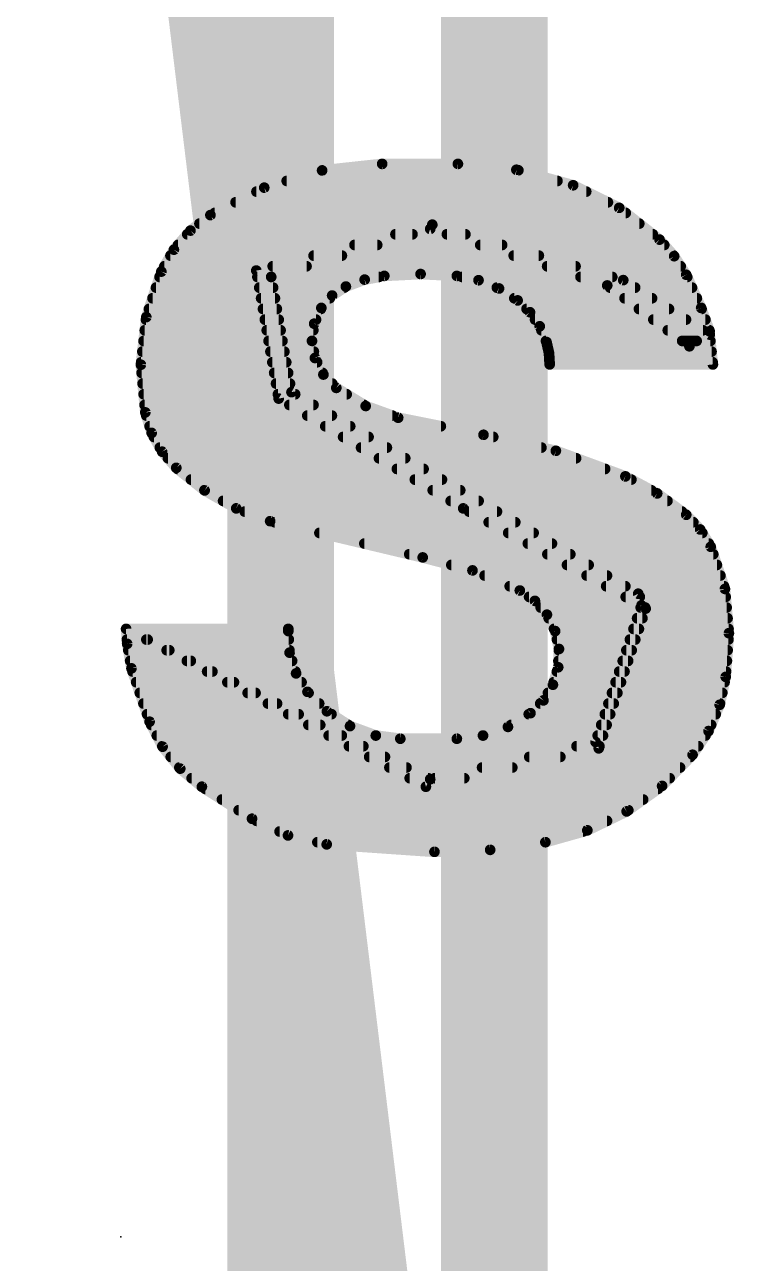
# Model space of a CAD drawing. Extents: x -3.5 to 25.7, y -2.5 to 53.5.
# Drawn here: x 5.105 to 6.794, y 25.21 to 28.16 of the extents above; entities that cross this region are included whole.
import ezdxf

# ---------------------------------------------------------------- set-up
doc = ezdxf.new("R2010")
doc.units = 0
for name, color, linetype in [('1', 12, 'CONTINUOUS'), ('21', 41, 'CONTINUOUS'), ('22', 40, 'CONTINUOUS'), ('23', 53, 'CONTINUOUS')]:
    doc.layers.add(name, color=color, linetype=linetype)

msp = doc.modelspace()

# ---------------------------------------------------------------- linework, layer by layer
at = {"layer": '1', "const_width": 0.254}
for points in [[(5.715, 6.985), (5.715, 35.56)], [(6.223, 17.907), (6.223, 35.306)]]:
    msp.add_lwpolyline(points, dxfattribs=at)
at = {"layer": '21', "const_width": 0.0254}
for points in [[(5.8133, 27.8127), (5.6755, 27.7716)], [(5.9563, 27.8282), (5.8133, 27.8127)], [(5.8159, 27.813), (6.2806, 27.813)], [(6.1366, 27.8282), (5.9563, 27.8282)], [(6.2759, 27.8143), (6.1366, 27.8282)], [(6.411, 27.7774), (6.2759, 27.8143)], [(5.729, 27.7876), (6.3736, 27.7876)], [(6.5207, 27.7236), (6.411, 27.7774)], [(5.6755, 27.7716), (5.5474, 27.7063)], [(5.657, 27.7622), (6.442, 27.7622)], [(5.6072, 27.7368), (6.4938, 27.7368)], [(6.6167, 27.6479), (6.5207, 27.7236)], [(5.5474, 27.7063), (5.4999, 27.6694)], [(5.5213, 27.686), (6.5684, 27.686)], [(5.5574, 27.7114), (6.5362, 27.7114)], [(6.0757, 27.6835), (5.6566, 27.5742)], [(6.5303, 27.5514), (6.0757, 27.6835)], [(5.4999, 27.6694), (5.4604, 27.6239)], [(5.4922, 27.6606), (6.0285, 27.6606)], [(5.6921, 27.559), (6.0706, 27.6733)], [(5.9879, 27.6606), (6.1545, 27.6606)], [(6.0706, 27.6733), (6.4922, 27.5387)], [(6.1104, 27.6606), (6.6006, 27.6606)], [(5.4702, 27.6352), (5.9444, 27.6352)], [(5.8905, 27.6352), (6.2419, 27.6352)], [(6.1899, 27.6352), (6.6279, 27.6352)], [(6.6516, 27.6084), (6.6167, 27.6479)], [(5.4604, 27.6239), (5.4305, 27.5717)], [(5.4523, 27.6098), (5.8603, 27.6098)], [(5.7931, 27.6098), (6.3293, 27.6098)], [(6.2695, 27.6098), (6.6503, 27.6098)], [(6.6802, 27.5641), (6.6516, 27.6084)], [(5.4305, 27.5717), (5.3947, 27.4634)], [(5.4378, 27.5844), (5.7762, 27.5844)], [(5.6566, 27.5742), (5.7099, 27.2694)], [(5.6957, 27.5844), (6.4167, 27.5844)], [(5.9614, 27.5615), (6.0478, 27.566)], [(6.0478, 27.566), (6.1341, 27.5615)], [(6.3491, 27.5844), (6.6671, 27.5844)], [(5.4263, 27.559), (5.6921, 27.559)], [(5.6593, 27.559), (5.9482, 27.559)], [(5.7404, 27.2847), (5.6921, 27.559)], [(5.8372, 27.5148), (5.8699, 27.5361)], [(5.8699, 27.5361), (5.9146, 27.5526)], [(5.9146, 27.5526), (5.9614, 27.5615)], [(6.1341, 27.5615), (6.1857, 27.5512)], [(6.1466, 27.559), (6.5041, 27.559)], [(6.1857, 27.5512), (6.2346, 27.5315)], [(6.4286, 27.559), (6.6825, 27.559)], [(6.4922, 27.5387), (6.6878, 27.3939)], [(6.7361, 27.4218), (6.5303, 27.5514)], [(6.7158, 27.4853), (6.6802, 27.5641)], [(5.4095, 27.5082), (5.701, 27.5082)], [(5.4179, 27.5336), (5.6966, 27.5336)], [(5.6637, 27.5336), (5.8661, 27.5336)], [(5.6681, 27.5082), (5.8314, 27.5082)], [(5.8115, 27.4853), (5.8372, 27.5148)], [(6.2294, 27.5336), (6.5586, 27.5336)], [(6.2346, 27.5315), (6.2789, 27.5031)], [(6.2709, 27.5082), (6.5989, 27.5082)], [(6.4991, 27.5336), (6.694, 27.5336)], [(6.5334, 27.5082), (6.7055, 27.5082)], [(5.4011, 27.4828), (5.7055, 27.4828)], [(5.6726, 27.4828), (5.8104, 27.4828)], [(5.7944, 27.4477), (5.8115, 27.4853)], [(6.2789, 27.5031), (6.3083, 27.4749)], [(6.3001, 27.4828), (6.6392, 27.4828)], [(6.5677, 27.4828), (6.7167, 27.4828)], [(6.7361, 27.4295), (6.7158, 27.4853)], [(5.3947, 27.4634), (5.3818, 27.35)], [(5.394, 27.4574), (5.71, 27.4574)], [(5.677, 27.4574), (5.7988, 27.4574)], [(5.7892, 27.4067), (5.7944, 27.4477)], [(6.3083, 27.4749), (6.3315, 27.4415)], [(6.3204, 27.4574), (6.6796, 27.4574)], [(6.602, 27.4574), (6.726, 27.4574)], [(5.3911, 27.432), (5.7145, 27.432)], [(5.6815, 27.432), (5.7924, 27.432)], [(6.3315, 27.4415), (6.3475, 27.4041)], [(6.3355, 27.432), (6.7199, 27.432)], [(6.6363, 27.432), (6.7352, 27.432)], [(6.6878, 27.3939), (6.7361, 27.4295)], [(6.7437, 27.3507), (6.7361, 27.4218)], [(5.3883, 27.4066), (5.7189, 27.4066)], [(5.6859, 27.4066), (5.7892, 27.4066)], [(5.7963, 27.366), (5.7892, 27.4067)], [(6.3464, 27.4066), (6.7377, 27.4066)], [(6.3475, 27.4041), (6.3535, 27.3777)], [(6.6706, 27.4066), (6.705, 27.4066)], [(5.3854, 27.3812), (5.7234, 27.3812)], [(5.6903, 27.3812), (5.7936, 27.3812)], [(5.8164, 27.3266), (5.7963, 27.366)], [(6.3527, 27.3812), (6.7404, 27.3812)], [(6.3535, 27.3777), (6.3551, 27.3507)], [(5.3818, 27.35), (5.3924, 27.2364)], [(5.3825, 27.3558), (5.7279, 27.3558)], [(5.3836, 27.3304), (5.7324, 27.3304)], [(5.6948, 27.3558), (5.8015, 27.3558)], [(5.6992, 27.3304), (5.8145, 27.3304)], [(6.3548, 27.3558), (6.7432, 27.3558)], [(6.3551, 27.3507), (6.7437, 27.3507)], [(5.386, 27.305), (5.7368, 27.305)], [(5.7037, 27.305), (5.8373, 27.305)], [(5.8471, 27.2948), (5.8164, 27.3266)], [(5.3884, 27.2796), (5.7492, 27.2796)], [(5.7081, 27.2796), (5.8718, 27.2796)], [(6.5659, 26.8046), (5.7404, 27.2847)], [(5.9171, 27.2517), (5.8471, 27.2948)], [(5.3907, 27.2542), (5.7928, 27.2542)], [(5.7099, 27.2694), (6.1493, 27.0078)], [(5.7354, 27.2542), (5.913, 27.2542)], [(5.9944, 27.2237), (5.9171, 27.2517)], [(5.3924, 27.2364), (5.4075, 27.1875)], [(5.3948, 27.2288), (5.8365, 27.2288)], [(5.7781, 27.2288), (5.9803, 27.2288)], [(6.1976, 27.1831), (5.9944, 27.2237)], [(5.4026, 27.2034), (5.8802, 27.2034)], [(5.4075, 27.1875), (5.4325, 27.1428)], [(5.8208, 27.2034), (6.096, 27.2034)], [(6.3699, 27.145), (6.1976, 27.1831)], [(5.4128, 27.178), (5.9239, 27.178)], [(5.427, 27.1526), (5.9675, 27.1526)], [(5.8634, 27.178), (6.2207, 27.178)], [(5.9061, 27.1526), (6.3354, 27.1526)], [(5.4325, 27.1428), (5.4661, 27.1043)], [(5.4461, 27.1272), (6.0112, 27.1272)], [(5.9487, 27.1272), (6.4181, 27.1272)], [(6.5354, 27.084), (6.3699, 27.145)], [(5.4661, 27.1043), (5.5337, 27.0505)], [(5.4692, 27.1018), (6.0549, 27.1018)], [(5.9914, 27.1018), (6.4871, 27.1018)], [(5.5012, 27.0764), (6.0986, 27.0764)], [(6.0341, 27.0764), (6.5496, 27.0764)], [(6.6111, 27.0435), (6.5354, 27.084)], [(5.5331, 27.051), (6.1422, 27.051)], [(5.5337, 27.0505), (5.6088, 27.0079)], [(6.0767, 27.051), (6.597, 27.051)], [(6.6802, 26.9926), (6.6111, 27.0435)], [(5.5776, 27.0256), (6.1859, 27.0256)], [(5.6088, 27.0079), (5.6896, 26.9773)], [(6.1194, 27.0256), (6.6354, 27.0256)], [(6.1493, 27.0078), (6.5735, 26.7767)], [(5.6291, 27.0002), (6.2296, 27.0002)], [(5.6896, 26.9773), (6.0528, 26.891)], [(6.1633, 27.0002), (6.6699, 27.0002)], [(6.7134, 26.9576), (6.6802, 26.9926)], [(5.7001, 26.9748), (6.2733, 26.9748)], [(5.807, 26.9494), (6.3169, 26.9494)], [(6.2099, 26.9748), (6.6971, 26.9748)], [(6.2565, 26.9494), (6.7184, 26.9494)], [(6.7386, 26.9164), (6.7134, 26.9576)], [(5.9139, 26.924), (6.3606, 26.924)], [(6.3031, 26.924), (6.734, 26.924)], [(6.0208, 26.8986), (6.4043, 26.8986)], [(6.0528, 26.891), (6.1713, 26.8601)], [(6.3497, 26.8986), (6.7446, 26.8986)], [(6.7724, 26.8161), (6.7386, 26.9164)], [(6.121, 26.8732), (6.4479, 26.8732)], [(6.1713, 26.8601), (6.284, 26.8122)], [(6.3964, 26.8732), (6.7531, 26.8732)], [(6.2002, 26.8478), (6.4916, 26.8478)], [(6.443, 26.8478), (6.7617, 26.8478)], [(6.26, 26.8224), (6.5353, 26.8224)], [(6.284, 26.8122), (6.32, 26.7875)], [(6.4896, 26.8224), (6.7702, 26.8224)], [(6.5837, 26.7691), (6.5659, 26.8046)], [(6.7818, 26.7106), (6.7724, 26.8161)], [(6.3062, 26.797), (6.5697, 26.797)], [(6.32, 26.7875), (6.3486, 26.7546)], [(6.3338, 26.7716), (6.5824, 26.7716)], [(6.5735, 26.7767), (6.4643, 26.4516)], [(6.4719, 26.4363), (6.5837, 26.7691)], [(6.5362, 26.797), (6.7741, 26.797)], [(6.5718, 26.7716), (6.7764, 26.7716)], [(6.3486, 26.7546), (6.3681, 26.7156)], [(6.3528, 26.7462), (6.576, 26.7462)], [(6.5633, 26.7462), (6.7786, 26.7462)], [(5.3467, 26.7208), (5.3492, 26.6852)], [(6.0706, 26.3627), (5.3467, 26.7208)], [(5.7328, 26.7208), (5.3467, 26.7208)], [(5.3467, 26.7208), (6.0604, 26.3449)], [(5.7328, 26.7157), (5.7328, 26.7208)], [(5.7358, 26.6641), (5.7328, 26.7157)], [(6.3655, 26.7208), (6.5675, 26.7208)], [(6.3681, 26.7156), (6.3772, 26.673)], [(6.5547, 26.7208), (6.7809, 26.7208)], [(6.7742, 26.6065), (6.7818, 26.7106)], [(5.3485, 26.6954), (5.398, 26.6954)], [(5.3492, 26.6852), (5.3594, 26.6268)], [(5.3949, 26.6954), (5.734, 26.6954)], [(6.3725, 26.6954), (6.5589, 26.6954)], [(6.5462, 26.6954), (6.7807, 26.6954)], [(5.3519, 26.67), (5.4494, 26.67)], [(5.4432, 26.67), (5.7355, 26.67)], [(5.7514, 26.6149), (5.7358, 26.6641)], [(6.3772, 26.673), (6.3754, 26.6294)], [(6.3771, 26.67), (6.5504, 26.67)], [(6.5377, 26.67), (6.7788, 26.67)], [(5.3563, 26.6446), (5.5007, 26.6446)], [(5.3594, 26.6268), (5.4026, 26.4998)], [(5.4914, 26.6446), (5.742, 26.6446)], [(6.3754, 26.6294), (6.3628, 26.5878)], [(6.376, 26.6446), (6.5419, 26.6446)], [(6.5291, 26.6446), (6.777, 26.6446)], [(5.362, 26.6192), (5.5521, 26.6192)], [(5.3706, 26.5938), (5.6034, 26.5938)], [(5.5396, 26.6192), (5.75, 26.6192)], [(5.5878, 26.5938), (5.7644, 26.5938)], [(5.7785, 26.5709), (5.7514, 26.6149)], [(6.3646, 26.5938), (6.5248, 26.5938)], [(6.3723, 26.6192), (6.5333, 26.6192)], [(6.5121, 26.5938), (6.7715, 26.5938)], [(6.5206, 26.6192), (6.7751, 26.6192)], [(6.7599, 26.5401), (6.7742, 26.6065)], [(5.3793, 26.5684), (5.6548, 26.5684)], [(5.6361, 26.5684), (5.781, 26.5684)], [(5.8247, 26.5246), (5.7785, 26.5709)], [(6.3628, 26.5878), (6.3403, 26.5506)], [(6.3511, 26.5684), (6.5163, 26.5684)], [(6.5035, 26.5684), (6.766, 26.5684)], [(5.3879, 26.543), (5.7061, 26.543)], [(5.6843, 26.543), (5.8064, 26.543)], [(6.3403, 26.5506), (6.3094, 26.5201)], [(6.3326, 26.543), (6.5077, 26.543)], [(6.495, 26.543), (6.7605, 26.543)], [(6.7333, 26.4775), (6.7599, 26.5401)], [(5.3965, 26.5176), (5.7575, 26.5176)], [(5.7325, 26.5176), (5.8357, 26.5176)], [(5.8798, 26.4894), (5.8247, 26.5246)], [(6.3094, 26.5201), (6.2558, 26.4874)], [(6.3053, 26.5176), (6.4992, 26.5176)], [(6.4865, 26.5176), (6.7504, 26.5176)], [(5.4026, 26.4998), (5.4335, 26.4403)], [(5.4065, 26.4922), (5.8088, 26.4922)], [(5.7807, 26.4922), (5.8754, 26.4922)], [(5.9411, 26.4668), (5.8798, 26.4894)], [(6.2558, 26.4874), (6.1964, 26.4668)], [(6.2636, 26.4922), (6.4907, 26.4922)], [(6.4779, 26.4922), (6.7396, 26.4922)], [(6.6954, 26.4211), (6.7333, 26.4775)], [(5.4197, 26.4668), (5.8602, 26.4668)], [(5.829, 26.4668), (5.9411, 26.4668)], [(5.9995, 26.4592), (5.9411, 26.4668)], [(6.1341, 26.4592), (5.9995, 26.4592)], [(6.4643, 26.4516), (6.0706, 26.3627)], [(6.1964, 26.4668), (6.1341, 26.4592)], [(6.1963, 26.4668), (6.4821, 26.4668)], [(6.4694, 26.4668), (6.7261, 26.4668)], [(5.4329, 26.4414), (5.9115, 26.4414)], [(5.4335, 26.4403), (5.4755, 26.3879)], [(5.453, 26.416), (5.9629, 26.416)], [(5.8772, 26.4414), (6.4736, 26.4414)], [(5.9254, 26.416), (6.3805, 26.416)], [(6.0604, 26.3449), (6.4719, 26.4363)], [(6.3066, 26.416), (6.6904, 26.416)], [(6.4191, 26.4414), (6.709, 26.4414)], [(6.6228, 26.3468), (6.6954, 26.4211)], [(5.4734, 26.3906), (6.0142, 26.3906)], [(5.4755, 26.3879), (5.527, 26.3449)], [(5.9736, 26.3906), (6.2662, 26.3906)], [(6.1942, 26.3906), (6.6656, 26.3906)], [(5.5027, 26.3652), (6.0655, 26.3652)], [(6.0219, 26.3652), (6.1518, 26.3652)], [(6.0817, 26.3652), (6.6408, 26.3652)], [(5.527, 26.3449), (5.6464, 26.2687)], [(5.535, 26.3398), (6.6131, 26.3398)], [(6.5384, 26.2862), (6.6228, 26.3468)], [(5.5748, 26.3144), (6.5777, 26.3144)], [(5.6146, 26.289), (6.5424, 26.289)], [(5.6464, 26.2687), (5.7321, 26.2289)], [(6.4449, 26.241), (6.5384, 26.2862)], [(5.6574, 26.2636), (6.4916, 26.2636)], [(5.7121, 26.2382), (6.4348, 26.2382)], [(6.3449, 26.2128), (6.4449, 26.241)], [(5.7321, 26.2289), (5.8242, 26.2077)], [(5.8021, 26.2128), (6.3449, 26.2128)], [(6.2134, 26.1946), (6.3449, 26.2128)], [(5.8242, 26.2077), (6.0808, 26.1899)], [(6.0808, 26.1899), (6.2134, 26.1946)]]:
    msp.add_lwpolyline(points, dxfattribs=at)
at = {"layer": '21', "const_width": 0.0127}
for points in [[(5.8126, 27.819, 1), (5.814, 27.8064)], [(5.8159, 27.8194, 1), (5.8159, 27.8067)], [(5.8151, 27.8066, 1), (5.8115, 27.8188)], [(5.9563, 27.8346, 1), (5.9563, 27.8219)], [(5.957, 27.8219, 1), (5.9556, 27.8345)], [(6.1372, 27.8345, 1), (6.136, 27.8219)], [(6.1366, 27.8219, 1), (6.1366, 27.8346)], [(6.2776, 27.8204, 1), (6.2742, 27.8081)], [(6.2753, 27.808, 1), (6.2766, 27.8206)], [(6.2806, 27.8067, 1), (6.2806, 27.8194)], [(5.729, 27.794, 1), (5.729, 27.7813)], [(6.3736, 27.7813, 1), (6.3736, 27.794)], [(6.4138, 27.7831, 1), (6.4082, 27.7717)], [(6.4093, 27.7713, 1), (6.4127, 27.7835)], [(5.657, 27.7686, 1), (5.657, 27.7558)], [(5.6737, 27.7777, 1), (5.6773, 27.7656)], [(5.6784, 27.766, 1), (5.6726, 27.7773)], [(6.442, 27.7558, 1), (6.442, 27.7686)], [(5.6072, 27.7432, 1), (5.6072, 27.7305)], [(6.4938, 27.7305, 1), (6.4938, 27.7432)], [(6.5247, 27.7286, 1), (6.5168, 27.7186)], [(6.5179, 27.7179, 1), (6.5235, 27.7293)], [(5.5213, 27.6924, 1), (5.5213, 27.6796)], [(5.5445, 27.712, 1), (5.5503, 27.7006)], [(5.5513, 27.7013, 1), (5.5435, 27.7113)], [(5.5574, 27.7178, 1), (5.5574, 27.705)], [(6.0775, 27.6896, 1), (6.0739, 27.6774)], [(6.0773, 27.6774, 1), (6.0741, 27.6896)], [(6.5362, 27.705, 1), (6.5362, 27.7178)], [(6.5684, 27.6796, 1), (6.5684, 27.6924)], [(5.4922, 27.667, 1), (5.4922, 27.6543)], [(5.496, 27.6744, 1), (5.5038, 27.6644)], [(5.5047, 27.6652, 1), (5.4951, 27.6735)], [(5.9879, 27.667, 1), (5.9879, 27.6543)], [(6.0285, 27.6543, 1), (6.0285, 27.667)], [(6.0725, 27.6793, 1), (6.0687, 27.6673)], [(6.0724, 27.6672, 1), (6.0688, 27.6794)], [(6.1104, 27.667, 1), (6.1104, 27.6543)], [(6.1545, 27.6543, 1), (6.1545, 27.667)], [(6.6006, 27.6543, 1), (6.6006, 27.667)], [(5.4702, 27.6416, 1), (5.4702, 27.6288)], [(5.8905, 27.6416, 1), (5.8905, 27.6288)], [(5.9444, 27.6288, 1), (5.9444, 27.6416)], [(6.1899, 27.6416, 1), (6.1899, 27.6288)], [(6.2419, 27.6288, 1), (6.2419, 27.6416)], [(6.6215, 27.6521, 1), (6.6119, 27.6437)], [(6.6128, 27.6429, 1), (6.6206, 27.6529)], [(6.6279, 27.6288, 1), (6.6279, 27.6416)], [(5.4523, 27.6162, 1), (5.4523, 27.6034)], [(5.4556, 27.6281, 1), (5.4652, 27.6198)], [(5.4659, 27.6208, 1), (5.4549, 27.6271)], [(5.7931, 27.6162, 1), (5.7931, 27.6034)], [(5.8603, 27.6034, 1), (5.8603, 27.6162)], [(6.2695, 27.6162, 1), (6.2695, 27.6034)], [(6.3293, 27.6034, 1), (6.3293, 27.6162)], [(6.6569, 27.6118, 1), (6.6462, 27.6049)], [(6.6468, 27.6042, 1), (6.6563, 27.6126)], [(6.6503, 27.6034, 1), (6.6503, 27.6162)], [(5.425, 27.5749, 1), (5.436, 27.5685)], [(5.4365, 27.5697, 1), (5.4245, 27.5737)], [(5.4378, 27.5908, 1), (5.4378, 27.5781)], [(5.6629, 27.5753, 1), (5.6503, 27.5731)], [(5.655, 27.5803, 1), (5.6582, 27.5681)], [(5.6957, 27.5908, 1), (5.6957, 27.5781)], [(5.7762, 27.5781, 1), (5.7762, 27.5908)], [(6.0481, 27.5723, 1), (6.0474, 27.5596)], [(6.0481, 27.5596, 1), (6.0474, 27.5723)], [(6.3491, 27.5908, 1), (6.3491, 27.5781)], [(6.4167, 27.5781, 1), (6.4167, 27.5908)], [(6.6671, 27.5781, 1), (6.6671, 27.5908)], [(5.4263, 27.5654, 1), (5.4263, 27.5526)], [(5.6593, 27.5654, 1), (5.6593, 27.5526)], [(5.6984, 27.5601, 1), (5.6858, 27.5579)], [(5.6903, 27.5651, 1), (5.6939, 27.5529)], [(5.6921, 27.5526, 1), (5.6921, 27.5654)], [(5.8734, 27.5308, 1), (5.8664, 27.5414)], [(5.9134, 27.5589, 1), (5.9158, 27.5464)], [(5.9168, 27.5467, 1), (5.9124, 27.5586)], [(5.9482, 27.5526, 1), (5.9482, 27.5654)], [(5.9611, 27.5678, 1), (5.9617, 27.5552)], [(5.9626, 27.5553, 1), (5.9602, 27.5677)], [(6.1353, 27.5677, 1), (6.1329, 27.5553)], [(6.1338, 27.5552, 1), (6.1344, 27.5678)], [(6.1466, 27.5654, 1), (6.1466, 27.5526)], [(6.1881, 27.5571, 1), (6.1834, 27.5453)], [(6.1845, 27.545, 1), (6.187, 27.5574)], [(6.4286, 27.5654, 1), (6.4286, 27.5526)], [(6.496, 27.5438, 1), (6.4884, 27.5336)], [(6.4903, 27.5327, 1), (6.4941, 27.5447)], [(6.5041, 27.5526, 1), (6.5041, 27.5654)], [(6.5337, 27.5568, 1), (6.5269, 27.546)], [(6.5285, 27.5453, 1), (6.5321, 27.5575)], [(6.686, 27.5667, 1), (6.6744, 27.5615)], [(6.6749, 27.5607, 1), (6.6855, 27.5675)], [(6.6825, 27.5526, 1), (6.6825, 27.5654)], [(5.4095, 27.5146, 1), (5.4095, 27.5019)], [(5.4179, 27.54, 1), (5.4179, 27.5272)], [(5.6637, 27.54, 1), (5.6637, 27.5272)], [(5.6681, 27.5146, 1), (5.6681, 27.5019)], [(5.6966, 27.5272, 1), (5.6966, 27.54)], [(5.701, 27.5019, 1), (5.701, 27.5146)], [(5.8337, 27.5201, 1), (5.8406, 27.5095)], [(5.8314, 27.5019, 1), (5.8314, 27.5146)], [(5.8419, 27.5106, 1), (5.8324, 27.5189)], [(5.8677, 27.5421, 1), (5.8721, 27.5301)], [(5.8661, 27.5272, 1), (5.8661, 27.54)], [(6.2294, 27.54, 1), (6.2294, 27.5272)], [(6.238, 27.5369, 1), (6.2311, 27.5262)], [(6.2322, 27.5256, 1), (6.2369, 27.5374)], [(6.2709, 27.5146, 1), (6.2709, 27.5019)], [(6.4991, 27.54, 1), (6.4991, 27.5272)], [(6.5334, 27.5146, 1), (6.5334, 27.5019)], [(6.5586, 27.5272, 1), (6.5586, 27.54)], [(6.5989, 27.5019, 1), (6.5989, 27.5146)], [(6.694, 27.5272, 1), (6.694, 27.54)], [(6.7055, 27.5019, 1), (6.7055, 27.5146)], [(5.4011, 27.4892, 1), (5.4011, 27.4764)], [(5.6726, 27.4892, 1), (5.6726, 27.4764)], [(5.7055, 27.4764, 1), (5.7055, 27.4892)], [(5.8067, 27.4895, 1), (5.8163, 27.4811)], [(5.8173, 27.4827, 1), (5.8057, 27.4879)], [(5.8104, 27.4764, 1), (5.8104, 27.4892)], [(6.2833, 27.5077, 1), (6.2745, 27.4985)], [(6.2755, 27.4978, 1), (6.2823, 27.5084)], [(6.3001, 27.4892, 1), (6.3001, 27.4764)], [(6.5677, 27.4892, 1), (6.5677, 27.4764)], [(6.6392, 27.4764, 1), (6.6392, 27.4892)], [(6.7218, 27.4875, 1), (6.7098, 27.4831)], [(6.71, 27.4827, 1), (6.7216, 27.4879)], [(6.7167, 27.4764, 1), (6.7167, 27.4892)], [(5.394, 27.4638, 1), (5.394, 27.451)], [(5.401, 27.4626, 1), (5.3884, 27.4641)], [(5.3887, 27.4654, 1), (5.4007, 27.4614)], [(5.677, 27.4638, 1), (5.677, 27.451)], [(5.71, 27.451, 1), (5.71, 27.4638)], [(5.8007, 27.4469, 1), (5.7881, 27.4485)], [(5.7988, 27.451, 1), (5.7988, 27.4638)], [(6.3135, 27.4786, 1), (6.3031, 27.4713)], [(6.3039, 27.4704, 1), (6.3127, 27.4795)], [(6.3204, 27.4638, 1), (6.3204, 27.451)], [(6.602, 27.4638, 1), (6.602, 27.451)], [(6.6796, 27.451, 1), (6.6796, 27.4638)], [(6.726, 27.451, 1), (6.726, 27.4638)], [(5.3911, 27.4384, 1), (5.3911, 27.4257)], [(5.6815, 27.4384, 1), (5.6815, 27.4257)], [(5.7145, 27.4257, 1), (5.7145, 27.4384)], [(5.7886, 27.4503, 1), (5.8002, 27.4451)], [(5.7924, 27.4257, 1), (5.7924, 27.4384)], [(6.3373, 27.444, 1), (6.3256, 27.439)], [(6.3262, 27.4379, 1), (6.3367, 27.4451)], [(6.3355, 27.4384, 1), (6.3355, 27.4257)], [(6.6363, 27.4384, 1), (6.6363, 27.4257)], [(6.7199, 27.4257, 1), (6.7199, 27.4384)], [(6.7424, 27.4225, 1), (6.7298, 27.4211)], [(6.7301, 27.4273, 1), (6.7421, 27.4317)], [(6.7399, 27.4244, 1), (6.7323, 27.4346)], [(6.7327, 27.4164, 1), (6.7395, 27.4272)], [(6.7352, 27.4257, 1), (6.7352, 27.4384)], [(5.3883, 27.413, 1), (5.3883, 27.4002)], [(5.6859, 27.413, 1), (5.6859, 27.4002)], [(5.7189, 27.4002, 1), (5.7189, 27.413)], [(5.7954, 27.4078, 1), (5.7829, 27.4056)], [(5.7829, 27.4075, 1), (5.7955, 27.4059)], [(5.7892, 27.4002, 1), (5.7892, 27.413)], [(6.3464, 27.413, 1), (6.3464, 27.4002)], [(6.3537, 27.4055, 1), (6.3413, 27.4027)], [(6.3417, 27.4016, 1), (6.3533, 27.4066)], [(6.6706, 27.413, 1), (6.6706, 27.4002)], [(6.684, 27.399, 1), (6.6916, 27.3888)], [(6.684, 27.3888, 1), (6.6916, 27.399)], [(6.705, 27.4002, 1), (6.705, 27.413)], [(6.7377, 27.4002, 1), (6.7377, 27.413)], [(5.3854, 27.3876, 1), (5.3854, 27.3748)], [(5.6903, 27.3876, 1), (5.6903, 27.3748)], [(5.7234, 27.3748, 1), (5.7234, 27.3876)], [(5.802, 27.3689, 1), (5.7906, 27.3631)], [(5.79, 27.3649, 1), (5.8026, 27.3671)], [(5.7936, 27.3748, 1), (5.7936, 27.3876)], [(6.3527, 27.3876, 1), (6.3527, 27.3748)], [(6.3598, 27.3781, 1), (6.3471, 27.3773)], [(6.3473, 27.3763, 1), (6.3597, 27.3791)], [(6.7404, 27.3748, 1), (6.7404, 27.3876)], [(5.3881, 27.3506, 1), (5.3755, 27.3494)], [(5.3755, 27.3507, 1), (5.3881, 27.3493)], [(5.3825, 27.3622, 1), (5.3825, 27.3495)], [(5.3836, 27.3368, 1), (5.3836, 27.324)], [(5.6948, 27.3622, 1), (5.6948, 27.3495)], [(5.6992, 27.3368, 1), (5.6992, 27.324)], [(5.7279, 27.3495, 1), (5.7279, 27.3622)], [(5.7324, 27.324, 1), (5.7324, 27.3368)], [(5.8015, 27.3495, 1), (5.8015, 27.3622)], [(5.8145, 27.324, 1), (5.8145, 27.3368)], [(6.3548, 27.3622, 1), (6.3548, 27.3495)], [(6.3551, 27.3571, 1), (6.3551, 27.3443)], [(6.3488, 27.3503, 1), (6.3614, 27.3511)], [(6.7374, 27.35, 1), (6.75, 27.3514)], [(6.7432, 27.3495, 1), (6.7432, 27.3622)], [(6.7437, 27.3443, 1), (6.7437, 27.3571)], [(5.386, 27.3114, 1), (5.386, 27.2986)], [(5.7037, 27.3114, 1), (5.7037, 27.2986)], [(5.7368, 27.2986, 1), (5.7368, 27.3114)], [(5.821, 27.331, 1), (5.8118, 27.3222)], [(5.8107, 27.3237, 1), (5.8221, 27.3295)], [(5.8373, 27.2986, 1), (5.8373, 27.3114)], [(5.3884, 27.286, 1), (5.3884, 27.2733)], [(5.7081, 27.286, 1), (5.7081, 27.2733)], [(5.7436, 27.2902, 1), (5.7372, 27.2792)], [(5.7341, 27.2836, 1), (5.7467, 27.2858)], [(5.7492, 27.2733, 1), (5.7492, 27.286)], [(5.8504, 27.3002, 1), (5.8438, 27.2894)], [(5.8425, 27.2904, 1), (5.8517, 27.2992)], [(5.8718, 27.2733, 1), (5.8718, 27.286)], [(5.3907, 27.2606, 1), (5.3907, 27.2478)], [(5.7131, 27.2749, 1), (5.7067, 27.2639)], [(5.7036, 27.2683, 1), (5.7162, 27.2705)], [(5.7354, 27.2606, 1), (5.7354, 27.2478)], [(5.7928, 27.2478, 1), (5.7928, 27.2606)], [(5.9192, 27.2576, 1), (5.9149, 27.2457)], [(5.913, 27.2478, 1), (5.913, 27.2606)], [(5.9138, 27.2463, 1), (5.9204, 27.2571)], [(5.3985, 27.2383, 1), (5.3863, 27.2345)], [(5.3861, 27.2358, 1), (5.3987, 27.237)], [(5.3948, 27.2352, 1), (5.3948, 27.2224)], [(5.7781, 27.2352, 1), (5.7781, 27.2224)], [(5.8365, 27.2224, 1), (5.8365, 27.2352)], [(5.9803, 27.2224, 1), (5.9803, 27.2352)], [(5.9956, 27.2299, 1), (5.9932, 27.2175)], [(5.9922, 27.2177, 1), (5.9966, 27.2297)], [(5.4026, 27.2098, 1), (5.4026, 27.1971)], [(5.4131, 27.1906, 1), (5.402, 27.1844)], [(5.4015, 27.1856, 1), (5.4136, 27.1894)], [(5.8208, 27.2098, 1), (5.8208, 27.1971)], [(5.8802, 27.1971, 1), (5.8802, 27.2098)], [(6.096, 27.1971, 1), (6.096, 27.2098)], [(6.199, 27.1893, 1), (6.1962, 27.1769)], [(6.1964, 27.1769, 1), (6.1988, 27.1893)], [(5.4128, 27.1844, 1), (5.4128, 27.1716)], [(5.427, 27.159, 1), (5.427, 27.1462)], [(5.8634, 27.1844, 1), (5.8634, 27.1716)], [(5.9061, 27.159, 1), (5.9061, 27.1462)], [(5.9239, 27.1716, 1), (5.9239, 27.1844)], [(5.9675, 27.1462, 1), (5.9675, 27.159)], [(6.2207, 27.1716, 1), (6.2207, 27.1844)], [(6.3354, 27.1462, 1), (6.3354, 27.159)], [(5.4372, 27.147, 1), (5.4277, 27.1387)], [(5.4269, 27.1398, 1), (5.438, 27.1459)], [(5.4461, 27.1336, 1), (5.4461, 27.1209)], [(5.9487, 27.1336, 1), (5.9487, 27.1209)], [(6.0112, 27.1209, 1), (6.0112, 27.1336)], [(6.372, 27.1509, 1), (6.3677, 27.139)], [(6.3685, 27.1388, 1), (6.3712, 27.1512)], [(6.4181, 27.1209, 1), (6.4181, 27.1336)], [(5.4701, 27.1093, 1), (5.4621, 27.0993)], [(5.4613, 27.1001, 1), (5.4709, 27.1085)], [(5.4692, 27.1082, 1), (5.4692, 27.0954)], [(5.9914, 27.1082, 1), (5.9914, 27.0954)], [(6.0549, 27.0954, 1), (6.0549, 27.1082)], [(6.4871, 27.0954, 1), (6.4871, 27.1082)], [(5.5012, 27.0828, 1), (5.5012, 27.07)], [(6.0341, 27.0828, 1), (6.0341, 27.07)], [(6.0986, 27.07, 1), (6.0986, 27.0828)], [(6.5384, 27.0896, 1), (6.5324, 27.0784)], [(6.5332, 27.078, 1), (6.5376, 27.09)], [(6.5496, 27.07, 1), (6.5496, 27.0828)], [(5.5331, 27.0574, 1), (5.5331, 27.0447)], [(5.5368, 27.0561, 1), (5.5306, 27.045)], [(5.5298, 27.0456, 1), (5.5377, 27.0555)], [(6.0767, 27.0574, 1), (6.0767, 27.0447)], [(6.1422, 27.0447, 1), (6.1422, 27.0574)], [(6.597, 27.0447, 1), (6.597, 27.0574)], [(6.6148, 27.0486, 1), (6.6073, 27.0384)], [(6.6081, 27.0379, 1), (6.6141, 27.0491)], [(5.5776, 27.032, 1), (5.5776, 27.0192)], [(5.6111, 27.0138, 1), (5.6066, 27.0019)], [(5.6057, 27.0023, 1), (5.6119, 27.0134)], [(6.1194, 27.032, 1), (6.1194, 27.0192)], [(6.1523, 27.0134, 1), (6.1463, 27.0022)], [(6.1461, 27.0023, 1), (6.1525, 27.0133)], [(6.1859, 27.0192, 1), (6.1859, 27.032)], [(6.6354, 27.0192, 1), (6.6354, 27.032)], [(5.6291, 27.0066, 1), (5.6291, 26.9938)], [(5.6911, 26.9835, 1), (5.6881, 26.9711)], [(5.6874, 26.9714, 1), (5.6918, 26.9832)], [(6.1633, 27.0066, 1), (6.1633, 26.9938)], [(6.2296, 26.9938, 1), (6.2296, 27.0066)], [(6.6699, 26.9938, 1), (6.6699, 27.0066)], [(6.6848, 26.997, 1), (6.6756, 26.9882)], [(6.6764, 26.9875, 1), (6.684, 26.9977)], [(5.7001, 26.9812, 1), (5.7001, 26.9685)], [(5.807, 26.9558, 1), (5.807, 26.943)], [(6.2099, 26.9812, 1), (6.2099, 26.9685)], [(6.2565, 26.9558, 1), (6.2565, 26.943)], [(6.2733, 26.9685, 1), (6.2733, 26.9812)], [(6.3169, 26.943, 1), (6.3169, 26.9558)], [(6.6971, 26.9685, 1), (6.6971, 26.9812)], [(6.7189, 26.9609, 1), (6.708, 26.9543)], [(6.7088, 26.9532, 1), (6.718, 26.962)], [(6.7184, 26.943, 1), (6.7184, 26.9558)], [(5.9139, 26.9304, 1), (5.9139, 26.9177)], [(6.3031, 26.9304, 1), (6.3031, 26.9177)], [(6.3606, 26.9177, 1), (6.3606, 26.9304)], [(6.734, 26.9177, 1), (6.734, 26.9304)], [(6.0208, 26.905, 1), (6.0208, 26.8923)], [(6.0544, 26.8971, 1), (6.0512, 26.8849)], [(6.0513, 26.8848, 1), (6.0543, 26.8972)], [(6.3497, 26.905, 1), (6.3497, 26.8923)], [(6.4043, 26.8923, 1), (6.4043, 26.905)], [(6.7446, 26.9184, 1), (6.7326, 26.9144)], [(6.7332, 26.9131, 1), (6.744, 26.9197)], [(6.7446, 26.8923, 1), (6.7446, 26.905)], [(6.121, 26.8796, 1), (6.121, 26.8668)], [(6.1738, 26.8659, 1), (6.1688, 26.8542)], [(6.1697, 26.8539, 1), (6.1729, 26.8662)], [(6.3964, 26.8796, 1), (6.3964, 26.8668)], [(6.4479, 26.8668, 1), (6.4479, 26.8796)], [(6.7531, 26.8668, 1), (6.7531, 26.8796)], [(6.2002, 26.8542, 1), (6.2002, 26.8415)], [(6.443, 26.8542, 1), (6.443, 26.8415)], [(6.4916, 26.8415, 1), (6.4916, 26.8542)], [(6.7617, 26.8415, 1), (6.7617, 26.8542)], [(6.26, 26.8288, 1), (6.26, 26.8161)], [(6.2876, 26.8174, 1), (6.2804, 26.807)], [(6.2815, 26.8064, 1), (6.2865, 26.818)], [(6.4896, 26.8288, 1), (6.4896, 26.8161)], [(6.5353, 26.8161, 1), (6.5353, 26.8288)], [(6.5716, 26.8074, 1), (6.5602, 26.8018)], [(6.5627, 26.7991, 1), (6.5691, 26.8101)], [(6.7787, 26.8166, 1), (6.7661, 26.8155)], [(6.7664, 26.814, 1), (6.7784, 26.8181)], [(6.7702, 26.8161, 1), (6.7702, 26.8288)], [(6.3062, 26.8034, 1), (6.3062, 26.7906)], [(6.3248, 26.7917, 1), (6.3152, 26.7834)], [(6.3164, 26.7823, 1), (6.3236, 26.7928)], [(6.3338, 26.778, 1), (6.3338, 26.7653)], [(6.5362, 26.8034, 1), (6.5362, 26.7906)], [(6.5718, 26.778, 1), (6.5718, 26.7653)], [(6.5795, 26.7747, 1), (6.5675, 26.7787)], [(6.5697, 26.7906, 1), (6.5697, 26.8034)], [(6.5705, 26.7711, 1), (6.5765, 26.7823)], [(6.5897, 26.7671, 1), (6.5777, 26.7711)], [(6.5824, 26.7653, 1), (6.5824, 26.778)], [(6.7741, 26.7906, 1), (6.7741, 26.8034)], [(6.7764, 26.7653, 1), (6.7764, 26.778)], [(6.3543, 26.7575, 1), (6.3429, 26.7518)], [(6.3438, 26.7505, 1), (6.3534, 26.7588)], [(6.3528, 26.7526, 1), (6.3528, 26.7399)], [(6.5633, 26.7526, 1), (6.5633, 26.7399)], [(6.576, 26.7399, 1), (6.576, 26.7526)], [(6.578, 26.7663, 1), (6.5894, 26.7719)], [(6.7786, 26.7399, 1), (6.7786, 26.7526)], [(5.3467, 26.7272, 1), (5.3467, 26.7144)], [(5.353, 26.7212, 1), (5.3404, 26.7204)], [(5.3495, 26.7265, 1), (5.3439, 26.7151)], [(5.3497, 26.7264, 1), (5.3437, 26.7152)], [(5.7392, 26.7208, 1), (5.7264, 26.7208)], [(5.7391, 26.7161, 1), (5.7265, 26.7153)], [(5.7328, 26.7144, 1), (5.7328, 26.7272)], [(6.3655, 26.7272, 1), (6.3655, 26.7144)], [(6.3743, 26.717, 1), (6.3619, 26.7143)], [(6.3624, 26.7128, 1), (6.3738, 26.7185)], [(6.5547, 26.7272, 1), (6.5547, 26.7144)], [(6.5675, 26.7144, 1), (6.5675, 26.7272)], [(6.7881, 26.7101, 1), (6.7755, 26.7111)], [(6.7809, 26.7144, 1), (6.7809, 26.7272)], [(5.3485, 26.7018, 1), (5.3485, 26.6891)], [(5.3555, 26.6863, 1), (5.3429, 26.6841)], [(5.3949, 26.7018, 1), (5.3949, 26.6891)], [(5.398, 26.6891, 1), (5.398, 26.7018)], [(5.7264, 26.7157, 1), (5.7392, 26.7157)], [(5.734, 26.6891, 1), (5.734, 26.7018)], [(6.3725, 26.7018, 1), (6.3725, 26.6891)], [(6.5462, 26.7018, 1), (6.5462, 26.6891)], [(6.5589, 26.6891, 1), (6.5589, 26.7018)], [(6.7755, 26.71, 1), (6.7881, 26.7112)], [(6.7807, 26.6891, 1), (6.7807, 26.7018)], [(5.3429, 26.6848, 1), (5.3555, 26.6856)], [(5.3519, 26.6764, 1), (5.3519, 26.6637)], [(5.4432, 26.6764, 1), (5.4432, 26.6637)], [(5.4494, 26.6637, 1), (5.4494, 26.6764)], [(5.7295, 26.6638, 1), (5.7422, 26.6645)], [(5.7419, 26.666, 1), (5.7298, 26.6622)], [(5.7355, 26.6637, 1), (5.7355, 26.6764)], [(6.3771, 26.6764, 1), (6.3771, 26.6637)], [(6.3836, 26.6727, 1), (6.3709, 26.6732)], [(6.371, 26.6717, 1), (6.3835, 26.6743)], [(6.5377, 26.6764, 1), (6.5377, 26.6637)], [(6.5504, 26.6637, 1), (6.5504, 26.6764)], [(6.7788, 26.6637, 1), (6.7788, 26.6764)], [(5.3563, 26.651, 1), (5.3563, 26.6382)], [(5.3654, 26.6288, 1), (5.3534, 26.6248)], [(5.3531, 26.6257, 1), (5.3657, 26.6279)], [(5.4914, 26.651, 1), (5.4914, 26.6382)], [(5.5007, 26.6382, 1), (5.5007, 26.651)], [(5.742, 26.6382, 1), (5.742, 26.651)], [(6.3691, 26.6297, 1), (6.3817, 26.6291)], [(6.3815, 26.6276, 1), (6.3693, 26.6312)], [(6.376, 26.651, 1), (6.376, 26.6382)], [(6.5291, 26.651, 1), (6.5291, 26.6382)], [(6.5419, 26.6382, 1), (6.5419, 26.651)], [(6.777, 26.6382, 1), (6.777, 26.651)], [(5.362, 26.6256, 1), (5.362, 26.6129)], [(5.3706, 26.6002, 1), (5.3706, 26.5875)], [(5.5396, 26.6256, 1), (5.5396, 26.6129)], [(5.5521, 26.6129, 1), (5.5521, 26.6256)], [(5.5878, 26.6002, 1), (5.5878, 26.5875)], [(5.6034, 26.5875, 1), (5.6034, 26.6002)], [(5.7568, 26.6182, 1), (5.746, 26.6115)], [(5.7453, 26.613, 1), (5.7574, 26.6168)], [(5.75, 26.6129, 1), (5.75, 26.6256)], [(5.7644, 26.5875, 1), (5.7644, 26.6002)], [(6.3646, 26.6002, 1), (6.3646, 26.5875)], [(6.3723, 26.6256, 1), (6.3723, 26.6129)], [(6.5121, 26.6002, 1), (6.5121, 26.5875)], [(6.5206, 26.6256, 1), (6.5206, 26.6129)], [(6.5248, 26.5875, 1), (6.5248, 26.6002)], [(6.5333, 26.6129, 1), (6.5333, 26.6256)], [(6.7679, 26.607, 1), (6.7805, 26.606)], [(6.7804, 26.6052, 1), (6.768, 26.6078)], [(6.7715, 26.5875, 1), (6.7715, 26.6002)], [(6.7751, 26.6129, 1), (6.7751, 26.6256)], [(5.3793, 26.5748, 1), (5.3793, 26.562)], [(5.6361, 26.5748, 1), (5.6361, 26.562)], [(5.6548, 26.562, 1), (5.6548, 26.5748)], [(5.783, 26.5754, 1), (5.774, 26.5664)], [(5.7731, 26.5676, 1), (5.7839, 26.5742)], [(5.781, 26.562, 1), (5.781, 26.5748)], [(6.3511, 26.5748, 1), (6.3511, 26.562)], [(6.3567, 26.5897, 1), (6.3689, 26.586)], [(6.3682, 26.5845, 1), (6.3574, 26.5911)], [(6.5035, 26.5748, 1), (6.5035, 26.562)], [(6.5163, 26.562, 1), (6.5163, 26.5748)], [(6.766, 26.562, 1), (6.766, 26.5748)], [(5.3879, 26.5494, 1), (5.3879, 26.5367)], [(5.6843, 26.5494, 1), (5.6843, 26.5367)], [(5.7061, 26.5367, 1), (5.7061, 26.5494)], [(5.8064, 26.5367, 1), (5.8064, 26.5494)], [(6.3326, 26.5494, 1), (6.3326, 26.5367)], [(6.3349, 26.5539, 1), (6.3458, 26.5473)], [(6.3448, 26.5461, 1), (6.3359, 26.5551)], [(6.495, 26.5494, 1), (6.495, 26.5367)], [(6.5077, 26.5367, 1), (6.5077, 26.5494)], [(6.7537, 26.5414, 1), (6.7661, 26.5387)], [(6.7658, 26.5376, 1), (6.7541, 26.5425)], [(6.7605, 26.5367, 1), (6.7605, 26.5494)], [(5.3965, 26.524, 1), (5.3965, 26.5113)], [(5.7325, 26.524, 1), (5.7325, 26.5113)], [(5.7575, 26.5113, 1), (5.7575, 26.524)], [(5.8281, 26.53, 1), (5.8213, 26.5193)], [(5.8202, 26.5202, 1), (5.8292, 26.5291)], [(5.8357, 26.5113, 1), (5.8357, 26.524)], [(6.3053, 26.524, 1), (6.3053, 26.5113)], [(6.3049, 26.5246, 1), (6.3139, 26.5156)], [(6.3127, 26.5147, 1), (6.3061, 26.5255)], [(6.4865, 26.524, 1), (6.4865, 26.5113)], [(6.4992, 26.5113, 1), (6.4992, 26.524)], [(6.7504, 26.5113, 1), (6.7504, 26.524)], [(5.4082, 26.5027, 1), (5.397, 26.4969)], [(5.3966, 26.4978, 1), (5.4086, 26.5018)], [(5.4065, 26.4986, 1), (5.4065, 26.4858)], [(5.7807, 26.4986, 1), (5.7807, 26.4858)], [(5.8088, 26.4858, 1), (5.8088, 26.4986)], [(5.8819, 26.4953, 1), (5.8776, 26.4834)], [(5.8754, 26.4858, 1), (5.8754, 26.4986)], [(5.8763, 26.484, 1), (5.8832, 26.4947)], [(6.2525, 26.4929, 1), (6.2591, 26.482)], [(6.2578, 26.4814, 1), (6.2537, 26.4934)], [(6.2636, 26.4986, 1), (6.2636, 26.4858)], [(6.4779, 26.4986, 1), (6.4779, 26.4858)], [(6.4907, 26.4858, 1), (6.4907, 26.4986)], [(6.7386, 26.474, 1), (6.7281, 26.481)], [(6.7396, 26.4858, 1), (6.7396, 26.4986)], [(5.4197, 26.4732, 1), (5.4197, 26.4605)], [(5.829, 26.4732, 1), (5.829, 26.4605)], [(5.8602, 26.4605, 1), (5.8602, 26.4732)], [(5.9419, 26.4731, 1), (5.9403, 26.4605)], [(5.9389, 26.4608, 1), (5.9433, 26.4728)], [(5.9411, 26.4605, 1), (5.9411, 26.4732)], [(5.9995, 26.4656, 1), (5.9995, 26.4529)], [(5.9987, 26.4529, 1), (6.0003, 26.4655)], [(6.1333, 26.4655, 1), (6.1349, 26.4529)], [(6.1341, 26.4529, 1), (6.1341, 26.4656)], [(6.1963, 26.4732, 1), (6.1963, 26.4605)], [(6.1944, 26.4728, 1), (6.1985, 26.4608)], [(6.1972, 26.4605, 1), (6.1957, 26.4731)], [(6.4583, 26.4536, 1), (6.4703, 26.4496)], [(6.4657, 26.4454, 1), (6.4629, 26.4578)], [(6.4694, 26.4732, 1), (6.4694, 26.4605)], [(6.4821, 26.4605, 1), (6.4821, 26.4732)], [(6.7261, 26.4605, 1), (6.7261, 26.4732)], [(6.7275, 26.48, 1), (6.7392, 26.475)], [(5.4329, 26.4478, 1), (5.4329, 26.4351)], [(5.4385, 26.4442, 1), (5.4286, 26.4363)], [(5.4279, 26.4373, 1), (5.4392, 26.4432)], [(5.453, 26.4224, 1), (5.453, 26.4096)], [(5.8772, 26.4478, 1), (5.8772, 26.4351)], [(5.9115, 26.4351, 1), (5.9115, 26.4478)], [(5.9254, 26.4224, 1), (5.9254, 26.4096)], [(5.9629, 26.4096, 1), (5.9629, 26.4224)], [(6.3066, 26.4224, 1), (6.3066, 26.4096)], [(6.3805, 26.4096, 1), (6.3805, 26.4224)], [(6.4191, 26.4478, 1), (6.4191, 26.4351)], [(6.4659, 26.4383, 1), (6.4779, 26.4343)], [(6.4733, 26.4301, 1), (6.4705, 26.4425)], [(6.4736, 26.4351, 1), (6.4736, 26.4478)], [(6.6901, 26.4246, 1), (6.7007, 26.4176)], [(6.6904, 26.4096, 1), (6.6904, 26.4224)], [(6.6999, 26.4167, 1), (6.6909, 26.4255)], [(6.709, 26.4351, 1), (6.709, 26.4478)], [(5.4734, 26.397, 1), (5.4734, 26.3843)], [(5.4796, 26.3928, 1), (5.4715, 26.3831)], [(5.4706, 26.384, 1), (5.4805, 26.3919)], [(5.9736, 26.397, 1), (5.9736, 26.3843)], [(6.0142, 26.3843, 1), (6.0142, 26.397)], [(6.1942, 26.397, 1), (6.1942, 26.3843)], [(6.2662, 26.3843, 1), (6.2662, 26.397)], [(6.6656, 26.3843, 1), (6.6656, 26.397)], [(5.5027, 26.3716, 1), (5.5027, 26.3589)], [(6.0219, 26.3716, 1), (6.0219, 26.3589)], [(6.0692, 26.3689, 1), (6.072, 26.3565)], [(6.0655, 26.3589, 1), (6.0655, 26.3716)], [(6.0678, 26.357, 1), (6.0734, 26.3684)], [(6.0817, 26.3716, 1), (6.0817, 26.3589)], [(6.1518, 26.3589, 1), (6.1518, 26.3716)], [(6.6408, 26.3589, 1), (6.6408, 26.3716)], [(5.5304, 26.3503, 1), (5.5236, 26.3395)], [(5.5229, 26.34, 1), (5.5311, 26.3498)], [(5.535, 26.3462, 1), (5.535, 26.3334)], [(6.059, 26.3511, 1), (6.0618, 26.3387)], [(6.0574, 26.3393, 1), (6.0634, 26.3505)], [(6.6131, 26.3334, 1), (6.6131, 26.3462)], [(6.6183, 26.3512, 1), (6.6273, 26.3424)], [(6.6265, 26.3416, 1), (6.6191, 26.352)], [(5.5748, 26.3208, 1), (5.5748, 26.3081)], [(6.5777, 26.3081, 1), (6.5777, 26.3208)], [(5.6146, 26.2954, 1), (5.6146, 26.2827)], [(5.6491, 26.2745, 1), (5.6437, 26.2629)], [(5.643, 26.2633, 1), (5.6498, 26.2741)], [(6.5347, 26.2913, 1), (6.5421, 26.281)], [(6.5412, 26.2804, 1), (6.5357, 26.2919)], [(6.5424, 26.2827, 1), (6.5424, 26.2954)], [(5.6574, 26.27, 1), (5.6574, 26.2572)], [(5.7121, 26.2446, 1), (5.7121, 26.2319)], [(6.4348, 26.2319, 1), (6.4348, 26.2446)], [(6.4421, 26.2468, 1), (6.4476, 26.2353)], [(6.4466, 26.2349, 1), (6.4431, 26.2472)], [(6.4916, 26.2572, 1), (6.4916, 26.27)], [(5.7335, 26.2351, 1), (5.7307, 26.2227)], [(5.7294, 26.2232, 1), (5.7348, 26.2347)], [(5.8021, 26.2192, 1), (5.8021, 26.2065)], [(6.3432, 26.2189, 1), (6.3466, 26.2067)], [(6.3458, 26.2065, 1), (6.344, 26.2191)], [(6.3449, 26.2065, 1), (6.3449, 26.2192)], [(5.8246, 26.214, 1), (5.8238, 26.2014)], [(5.8228, 26.2015, 1), (5.8256, 26.2139)], [(6.0806, 26.1962, 1), (6.081, 26.1836)], [(6.0804, 26.1836, 1), (6.0812, 26.1962)], [(6.2126, 26.2009, 1), (6.2143, 26.1883)], [(6.2137, 26.1882, 1), (6.2132, 26.2009)]]:
    msp.add_lwpolyline(points, format="xyb", dxfattribs=at)
at = {"layer": '22', "const_width": 0.2032}
msp.add_lwpolyline([(5.207, 30.988), (6.477, 20.574)], dxfattribs=at)
at = {"layer": '23'}
msp.add_point((5.334, 25.273), dxfattribs=at)

doc.saveas('drawing.dxf')
